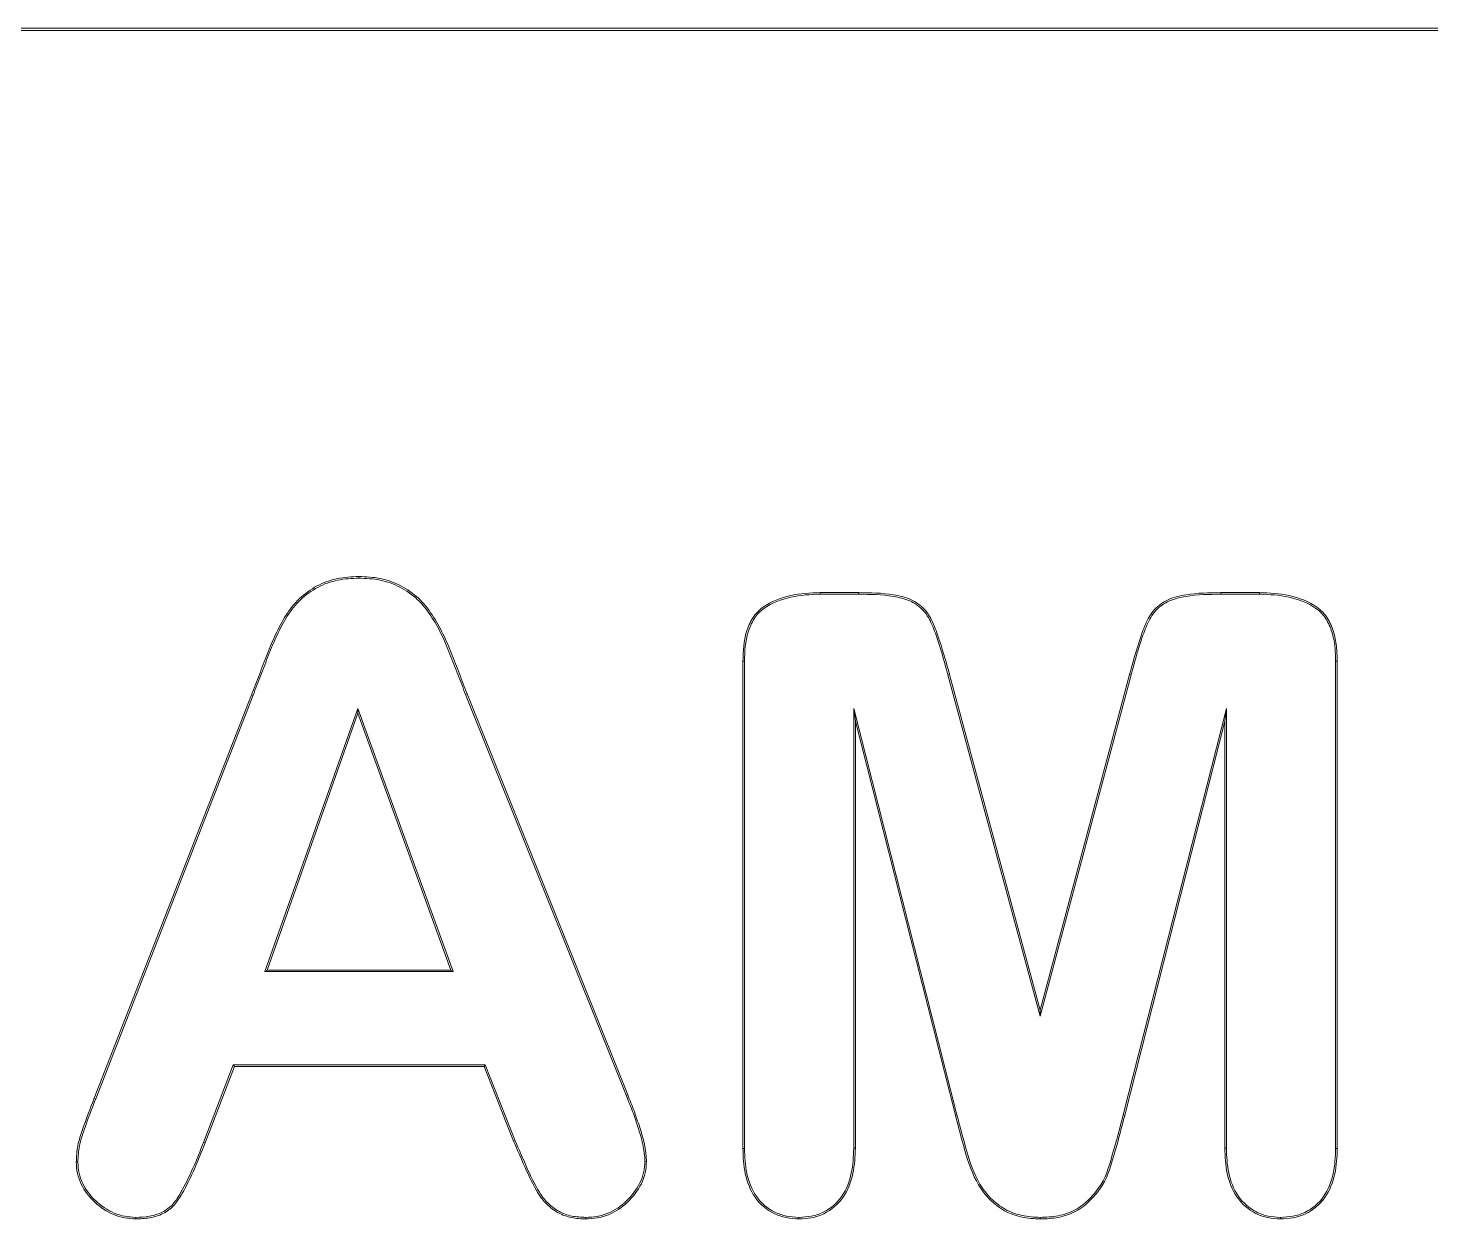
# Model space of a CAD drawing. Header units: millimetres. Extents: x 14 to 415, y 15 to 319.
# Drawn here: x 66.28 to 73.39, y 72.74 to 78.78 of the extents above; entities that cross this region are included whole.
import ezdxf

# ---------------------------------------------------------------- set-up
doc = ezdxf.new("R2010")
doc.units = ezdxf.units.MM
doc.header["$LTSCALE"] = 1.538462
doc.layers.add('Visible (ANSI)', color=7, linetype='Continuous', lineweight=9)
doc.layers.add('Visible Narrow (ANSI)', color=7, linetype='Continuous', lineweight=9)

msp = doc.modelspace()

# ---------------------------------------------------------------- linework, layer by layer
at = {"layer": 'Visible (ANSI)'}
for p, q in [((97.1104, 78.7824), (63.8796, 78.7824)), ((97.1104, 78.7703), (63.8796, 78.7703)), ((67.9575, 75.992), (67.9575, 76.0001)), ((70.297, 75.9186), (70.4924, 75.9186)), ((70.2971, 75.9106), (70.297, 75.9186)), ((70.2971, 75.9106), (70.4923, 75.9106)), ((72.3285, 75.9186), (72.5245, 75.9186)), ((72.3285, 75.9106), (72.5244, 75.9106)), ((72.5244, 75.9106), (72.5245, 75.9186)), ((69.905, 73.0993), (69.905, 75.5711)), ((69.913, 75.571), (69.905, 75.5711)), ((69.913, 73.0994), (69.913, 75.571)), ((72.911, 75.571), (72.919, 75.5711)), ((72.911, 75.571), (72.911, 73.0994)), ((72.919, 75.5711), (72.919, 73.0993)), ((70.9447, 75.501), (71.4121, 73.7695)), ((70.9525, 75.503), (71.412, 73.8006)), ((71.412, 73.8006), (71.8658, 75.503)), ((71.4121, 73.7695), (71.8736, 75.501)), ((66.616, 73.3545), (67.4134, 75.4006)), ((66.6235, 73.3515), (67.4209, 75.3977)), ((68.4986, 75.4015), (68.5061, 75.4044)), ((68.4986, 75.4015), (69.3133, 73.3687)), ((68.5061, 75.4044), (69.3207, 73.3717)), ((67.953, 75.3316), (67.4803, 73.9962)), ((67.9531, 75.3077), (67.4917, 74.0043)), ((68.4349, 73.9962), (67.953, 75.3316)), ((67.953, 75.3316), (67.9531, 75.3077)), ((68.4234, 74.0043), (67.9531, 75.3077)), ((70.4671, 75.3315), (70.4671, 73.1013)), ((70.9902, 73.27), (70.4671, 75.3315)), ((70.4671, 75.3315), (70.4752, 75.2669)), ((72.3569, 75.3315), (71.8338, 73.2699)), ((72.3569, 75.3315), (72.3488, 75.2669)), ((72.3569, 73.1013), (72.3569, 75.3315)), ((70.9824, 73.2679), (70.4752, 75.2669)), ((70.4752, 75.2669), (70.4752, 73.1012)), ((72.3488, 75.2669), (71.8416, 73.2679)), ((72.3488, 73.1012), (72.3488, 75.2669)), ((67.4803, 73.9962), (67.4917, 74.0043)), ((67.4803, 73.9962), (68.4349, 73.9962)), ((67.4917, 74.0043), (68.4234, 74.0043)), ((68.4349, 73.9962), (68.4234, 74.0043)), ((71.4121, 73.7695), (71.412, 73.8006)), ((67.3207, 73.5236), (67.1698, 73.1302)), ((67.3262, 73.5155), (67.1773, 73.1273)), ((68.5988, 73.5236), (67.3207, 73.5236)), ((67.3207, 73.5236), (67.3262, 73.5155)), ((68.5933, 73.5155), (67.3262, 73.5155)), ((68.5988, 73.5236), (68.5933, 73.5155)), ((68.7422, 73.1356), (68.5933, 73.5155)), ((68.7497, 73.1387), (68.5988, 73.5236)), ((70.9902, 73.27), (70.9824, 73.2679)), ((68.7497, 73.1387), (68.7422, 73.1356)), ((69.913, 73.0994), (69.905, 73.0993)), ((70.4671, 73.1013), (70.4752, 73.1012)), ((72.3569, 73.1013), (72.3488, 73.1012)), ((72.911, 73.0994), (72.919, 73.0993)), ((66.5324, 73.03), (66.5243, 73.0299)), ((69.4081, 73.0339), (69.4162, 73.0337)), ((66.826, 72.7497), (66.826, 72.7416)), ((69.1081, 72.7497), (69.1082, 72.7416)), ((70.1888, 72.7497), (70.1888, 72.7416)), ((71.412, 72.7497), (71.412, 72.7416)), ((72.6308, 72.7497), (72.6308, 72.7416))]:
    msp.add_line(p, q, dxfattribs=at)
for points, knots in [([(67.4134, 75.4006), (67.4264, 75.4348), (67.44, 75.4688), (67.4662, 75.5372), (67.479, 75.5714), (67.5057, 75.6396), (67.5196, 75.6735), (67.5513, 75.7395), (67.5677, 75.7724), (67.607, 75.8341), (67.6297, 75.8633), (67.6832, 75.9133), (67.7131, 75.9351), (67.7775, 75.9699), (67.8125, 75.9821), (67.8842, 75.9972), (67.921, 75.9991), (67.9575, 76.0001)], [0.0000000054, 0.0000000054, 0.0000000054, 0.0000000054, 0.0001191019, 0.0001191019, 0.0002382037, 0.0002382037, 0.0003573056, 0.0003573056, 0.0004764074, 0.0004764074, 0.0005955093, 0.0005955093, 0.0007146112, 0.0007146112, 0.000833713, 0.000833713, 0.0009528149, 0.0009528149, 0.0009528149, 0.0009528149]), ([(67.4209, 75.3977), (67.4209, 75.3977), (67.4209, 75.3977), (67.4209, 75.3977), (67.4339, 75.4319), (67.4475, 75.4658), (67.4738, 75.5344), (67.4865, 75.5685), (67.5132, 75.6367), (67.5269, 75.6702), (67.5585, 75.7359), (67.5747, 75.7685), (67.6136, 75.8294), (67.6358, 75.8579), (67.6882, 75.9069), (67.7176, 75.9284), (67.7806, 75.9624), (67.8148, 75.9744), (67.8851, 75.9892), (67.921, 75.991), (67.9575, 75.992)], [0, 0, 0, 0, 0.0000000354, 0.0000000354, 0.0000000354, 0.0001178593, 0.0001178593, 0.0002356833, 0.0002356833, 0.0003535072, 0.0003535072, 0.0004713312, 0.0004713312, 0.0005891551, 0.0005891551, 0.000706979, 0.000706979, 0.000824803, 0.000824803, 0.0009423936, 0.0009423936, 0.0009423936, 0.0009423936]), ([(67.9575, 76.0001), (67.9941, 75.9991), (68.0308, 75.9973), (68.1026, 75.9826), (68.1376, 75.9705), (68.2021, 75.9358), (68.2325, 75.9148), (68.2863, 75.8651), (68.3089, 75.8359), (68.3494, 75.775), (68.3674, 75.7429), (68.3996, 75.6772), (68.4134, 75.6432), (68.4402, 75.5751), (68.4544, 75.5414), (68.4804, 75.4729), (68.4932, 75.4386), (68.5061, 75.4044)], [0, 0, 0, 0, 0.0001176937, 0.0001176937, 0.0002353874, 0.0002353874, 0.000353081, 0.000353081, 0.0004707747, 0.0004707747, 0.0005884684, 0.0005884684, 0.0007061621, 0.0007061621, 0.0008238557, 0.0008238557, 0.0009415494, 0.0009415494, 0.0009415494, 0.0009415494]), ([(67.9575, 75.992), (67.9941, 75.991), (68.0299, 75.9892), (68.1004, 75.9748), (68.1344, 75.9631), (68.1977, 75.929), (68.2277, 75.9084), (68.2802, 75.8598), (68.3024, 75.8311), (68.3425, 75.7708), (68.3603, 75.7391), (68.3922, 75.6739), (68.4059, 75.6403), (68.4327, 75.5721), (68.4469, 75.5384), (68.4728, 75.4701), (68.4857, 75.4358), (68.4986, 75.4016), (68.4986, 75.4015), (68.4986, 75.4015), (68.4986, 75.4015)], [0, 0, 0, 0, 0.0001161939, 0.0001161939, 0.0002326182, 0.0002326182, 0.0003490425, 0.0003490425, 0.0004654668, 0.0004654668, 0.0005818911, 0.0005818911, 0.0006983154, 0.0006983154, 0.0008147397, 0.0008147397, 0.000931164, 0.000931164, 0.000931164, 0.0009312491, 0.0009312491, 0.0009312491, 0.0009312491]), ([(69.905, 75.5711), (69.9064, 75.6214), (69.9088, 75.6729), (69.9316, 75.7453), (69.9418, 75.7687), (69.9685, 75.8117), (69.9865, 75.8302), (70.0483, 75.8743), (70.0969, 75.8921), (70.1956, 75.9147), (70.2465, 75.9173), (70.297, 75.9186)], [0, 0, 0, 0, 0.0001620059, 0.0001620059, 0.0002430088, 0.0002430088, 0.0003240118, 0.0003240118, 0.0004860177, 0.0004860177, 0.0006480235, 0.0006480235, 0.0006480235, 0.0006480235]), ([(69.913, 75.571), (69.9145, 75.6214), (69.9168, 75.6717), (69.9391, 75.7423), (69.9491, 75.7652), (69.9749, 75.8066), (69.9918, 75.8241), (70.0517, 75.8668), (70.0995, 75.8845), (70.1966, 75.9067), (70.2466, 75.9092), (70.2971, 75.9106)], [0, 0, 0, 0, 0.0001583863, 0.0001583863, 0.0002376394, 0.0002376394, 0.0003168925, 0.0003168925, 0.0004753987, 0.0004753987, 0.0006337905, 0.0006337905, 0.0006337905, 0.0006337905]), ([(70.4923, 75.9106), (70.5514, 75.9098), (70.6105, 75.9091), (70.6968, 75.8945), (70.7254, 75.888), (70.7775, 75.8648), (70.8015, 75.8481), (70.8395, 75.8058), (70.8535, 75.7803), (70.8764, 75.7268), (70.8859, 75.6989), (70.9136, 75.6149), (70.9297, 75.5582), (70.9447, 75.501), (70.9447, 75.501), (70.9447, 75.501), (70.9447, 75.501), (70.9447, 75.501), (70.9447, 75.501), (70.9447, 75.501)], [0, 0, 0, 0, 0.0001896166, 0.0001896166, 0.0002844516, 0.0002844516, 0.0003792866, 0.0003792866, 0.0004741216, 0.0004741216, 0.0005689565, 0.0005689565, 0.0007586265, 0.0007586265, 0.0007586265, 0.0007586405, 0.0007586405, 0.0007586405, 0.0007586546, 0.0007586546, 0.0007586546, 0.0007586546]), ([(70.4924, 75.9186), (70.5514, 75.9179), (70.611, 75.9172), (70.6985, 75.9024), (70.7277, 75.8958), (70.7818, 75.8717), (70.8067, 75.8544), (70.8463, 75.8103), (70.8607, 75.7839), (70.884, 75.7295), (70.8935, 75.7015), (70.9213, 75.6172), (70.9375, 75.5603), (70.9525, 75.503)], [0, 0, 0, 0, 0.0001924262, 0.0001924262, 0.0002886393, 0.0002886393, 0.0003848524, 0.0003848524, 0.0004810655, 0.0004810655, 0.0005772786, 0.0005772786, 0.0007697048, 0.0007697048, 0.0007697048, 0.0007697048]), ([(71.8658, 75.503), (71.8809, 75.5604), (71.897, 75.6176), (71.925, 75.7021), (71.9344, 75.7303), (71.958, 75.7848), (71.9731, 75.8109), (72.0129, 75.855), (72.038, 75.8722), (72.0923, 75.8961), (72.1217, 75.9025), (72.2095, 75.9172), (72.2692, 75.9179), (72.3285, 75.9186)], [0, 0, 0, 0, 0.0001932063, 0.0001932063, 0.0002898094, 0.0002898094, 0.0003864126, 0.0003864126, 0.0004830157, 0.0004830157, 0.0005796188, 0.0005796188, 0.0007728251, 0.0007728251, 0.0007728251, 0.0007728251]), ([(71.8736, 75.501), (71.8736, 75.501), (71.8736, 75.501), (71.8736, 75.501), (71.8736, 75.501), (71.8736, 75.501), (71.8736, 75.501), (71.8887, 75.5584), (71.9047, 75.6152), (71.9326, 75.6995), (71.9421, 75.7276), (71.9652, 75.781), (71.9799, 75.8064), (72.0181, 75.8487), (72.0422, 75.8653), (72.0945, 75.8883), (72.1234, 75.8946), (72.21, 75.9091), (72.2693, 75.9098), (72.3285, 75.9106)], [0, 0, 0, 0, 0.0000000141, 0.0000000141, 0.0000000141, 0.0000000282, 0.0000000282, 0.0000000282, 0.0001904265, 0.0001904265, 0.0002856256, 0.0002856256, 0.0003808247, 0.0003808247, 0.0004760239, 0.0004760239, 0.000571223, 0.000571223, 0.0007615669, 0.0007615669, 0.0007615669, 0.0007615669]), ([(72.5244, 75.9106), (72.575, 75.9092), (72.6252, 75.9068), (72.7227, 75.8847), (72.7708, 75.8671), (72.8307, 75.8242), (72.8482, 75.8072), (72.874, 75.7656), (72.8848, 75.7432), (72.8988, 75.6955), (72.9045, 75.671), (72.9096, 75.6216), (72.9102, 75.5962), (72.911, 75.571)], [0, 0, 0, 0, 0.0001602843, 0.0001602843, 0.0003206843, 0.0003206843, 0.0004008843, 0.0004008843, 0.0004810843, 0.0004810843, 0.0005612843, 0.0005612843, 0.0006413547, 0.0006413547, 0.0006413547, 0.0006413547]), ([(72.5245, 75.9186), (72.5751, 75.9173), (72.6262, 75.9148), (72.7252, 75.8924), (72.7742, 75.8746), (72.836, 75.8303), (72.8546, 75.8122), (72.8813, 75.769), (72.8924, 75.746), (72.9067, 75.6972), (72.9124, 75.6724), (72.9177, 75.6219), (72.9183, 75.5964), (72.919, 75.5711)], [0, 0, 0, 0, 0.0001637247, 0.0001637247, 0.0003274494, 0.0003274494, 0.0004093118, 0.0004093118, 0.0004911742, 0.0004911742, 0.0005730365, 0.0005730365, 0.0006548989, 0.0006548989, 0.0006548989, 0.0006548989]), ([(66.5243, 73.0299), (66.5256, 73.0582), (66.5271, 73.0865), (66.5382, 73.142), (66.547, 73.169), (66.5751, 73.249), (66.5949, 73.302), (66.616, 73.3545)], [0, 0, 0, 0, 0.0000916961, 0.0000916961, 0.0001833922, 0.0001833922, 0.0003667843, 0.0003667843, 0.0003667843, 0.0003667843]), ([(66.5324, 73.03), (66.5337, 73.0582), (66.5352, 73.0857), (66.546, 73.1398), (66.5546, 73.1664), (66.5827, 73.2462), (66.6024, 73.2992), (66.6234, 73.3515), (66.6234, 73.3515), (66.6235, 73.3515), (66.6235, 73.3515)], [0, 0, 0, 0, 0.0000905122, 0.0000905122, 0.0001814635, 0.0001814635, 0.000363366, 0.000363366, 0.000363366, 0.0003634116, 0.0003634116, 0.0003634116, 0.0003634116]), ([(69.3133, 73.3687), (69.3241, 73.3414), (69.3352, 73.3141), (69.3561, 73.2594), (69.3647, 73.2315), (69.3924, 73.1478), (69.4067, 73.0918), (69.4081, 73.0339)], [0, 0, 0, 0, 0.0000947864, 0.0000947864, 0.0001895848, 0.0001895848, 0.0003787897, 0.0003787897, 0.0003787897, 0.0003787897]), ([(69.3207, 73.3717), (69.3316, 73.3444), (69.3427, 73.3171), (69.3636, 73.2621), (69.3724, 73.234), (69.4001, 73.1503), (69.4148, 73.0928), (69.4162, 73.0337)], [0, 0, 0, 0, 0.0000955718, 0.0000955718, 0.0001911437, 0.0001911437, 0.0003822874, 0.0003822874, 0.0003822874, 0.0003822874]), ([(71.412, 72.7416), (71.3808, 72.7427), (71.3496, 72.7445), (71.2886, 72.7579), (71.2589, 72.7684), (71.2043, 72.7988), (71.1796, 72.8183), (71.1353, 72.8622), (71.1159, 72.8869), (71.0688, 72.9679), (71.0479, 73.0272), (71.0141, 73.1473), (70.999, 73.2078), (70.9824, 73.2679)], [0, 0, 0, 0, 0.0001006577, 0.0001006577, 0.0002013154, 0.0002013154, 0.0003019731, 0.0003019731, 0.0004026308, 0.0004026308, 0.0006039462, 0.0006039462, 0.0008052617, 0.0008052617, 0.0008052617, 0.0008052617]), ([(71.412, 72.7497), (71.3809, 72.7507), (71.3506, 72.7526), (71.2909, 72.7656), (71.2621, 72.7758), (71.209, 72.8055), (71.1849, 72.8244), (71.1413, 72.8676), (71.1226, 72.8913), (71.0763, 72.9711), (71.0555, 73.0297), (71.0219, 73.1492), (71.0068, 73.2099), (70.9902, 73.27)], [0, 0, 0, 0, 0.0000989188, 0.0000989188, 0.0001981084, 0.0001981084, 0.0002972979, 0.0002972979, 0.0003964874, 0.0003964874, 0.0005948665, 0.0005948665, 0.0007931577, 0.0007931577, 0.0007931577, 0.0007931577]), ([(71.8338, 73.2699), (71.8183, 73.2092), (71.8025, 73.1488), (71.7674, 73.0288), (71.7522, 72.9675), (71.704, 72.8894), (71.6838, 72.8658), (71.6409, 72.8216), (71.617, 72.8023), (71.5634, 72.7735), (71.534, 72.7637), (71.474, 72.7518), (71.4433, 72.7506), (71.412, 72.7497)], [0.0000000043, 0.0000000043, 0.0000000043, 0.0000000043, 0.0002008117, 0.0002008117, 0.0004016233, 0.0004016233, 0.0005020292, 0.0005020292, 0.000602435, 0.000602435, 0.0007028408, 0.0007028408, 0.0008029738, 0.0008029738, 0.0008029738, 0.0008029738]), ([(71.8416, 73.2679), (71.8262, 73.2073), (71.8103, 73.1467), (71.7752, 73.0265), (71.7599, 72.9645), (71.7104, 72.8845), (71.6899, 72.8606), (71.6463, 72.8156), (71.6216, 72.7956), (71.5664, 72.766), (71.5363, 72.7559), (71.4748, 72.7437), (71.4433, 72.7426), (71.412, 72.7416)], [0, 0, 0, 0, 0.0002036195, 0.0002036195, 0.0004072389, 0.0004072389, 0.0005090487, 0.0005090487, 0.0006108584, 0.0006108584, 0.0007126681, 0.0007126681, 0.0008144779, 0.0008144779, 0.0008144779, 0.0008144779]), ([(69.1082, 72.7416), (69.084, 72.7427), (69.0598, 72.7438), (69.0124, 72.7533), (68.9893, 72.7616), (68.947, 72.785), (68.9275, 72.7998), (68.893, 72.8337), (68.8787, 72.8534), (68.8403, 72.9148), (68.82, 72.9588), (68.7809, 73.0471), (68.7618, 73.0914), (68.7422, 73.1356)], [0, 0, 0, 0, 0.0000776458, 0.0000776458, 0.0001552916, 0.0001552916, 0.0002329374, 0.0002329374, 0.0003105833, 0.0003105833, 0.0004658749, 0.0004658749, 0.0006211665, 0.0006211665, 0.0006211665, 0.0006211665]), ([(69.1081, 72.7497), (69.0841, 72.7508), (69.0605, 72.7518), (69.0148, 72.761), (68.9925, 72.7691), (68.9516, 72.7917), (68.9326, 72.8061), (68.8992, 72.839), (68.8853, 72.8579), (68.8475, 72.9184), (68.8273, 72.9622), (68.7884, 73.0502), (68.7692, 73.0946), (68.7497, 73.1387)], [0, 0, 0, 0, 0.0000759397, 0.0000759397, 0.0001522847, 0.0001522847, 0.0002286296, 0.0002286296, 0.0003049746, 0.0003049746, 0.0004576645, 0.0004576645, 0.0006101705, 0.0006101705, 0.0006101705, 0.0006101705]), ([(67.1698, 73.1302), (67.1355, 73.0426), (67.1003, 72.9547), (67.0418, 72.8534), (67.0294, 72.8338), (66.9989, 72.7998), (66.9809, 72.7861), (66.94, 72.7661), (66.9178, 72.7594), (66.8727, 72.7516), (66.8496, 72.7506), (66.826, 72.7497)], [0, 0, 0, 0, 0.0003024595, 0.0003024595, 0.0003780818, 0.0003780818, 0.0004537041, 0.0004537041, 0.0005293264, 0.0005293264, 0.0006045359, 0.0006045359, 0.0006045359, 0.0006045359]), ([(67.1773, 73.1273), (67.1429, 73.0395), (67.1077, 72.9514), (67.0487, 72.8491), (67.0359, 72.8291), (67.0043, 72.7938), (66.9853, 72.7792), (66.9427, 72.7584), (66.9198, 72.7515), (66.8733, 72.7435), (66.8496, 72.7426), (66.826, 72.7416)], [0, 0, 0, 0, 0.0003074862, 0.0003074862, 0.0003843577, 0.0003843577, 0.0004612292, 0.0004612292, 0.0005381008, 0.0005381008, 0.0006149723, 0.0006149723, 0.0006149723, 0.0006149723]), ([(70.1888, 72.7416), (70.1673, 72.7428), (70.1457, 72.7439), (70.1036, 72.7525), (70.083, 72.7596), (70.0249, 72.788), (69.9911, 72.817), (69.942, 72.8878), (69.9262, 72.9288), (69.9082, 73.0131), (69.9064, 73.0564), (69.905, 73.0993)], [0, 0, 0, 0, 0.0000690452, 0.0000690452, 0.0001380905, 0.0001380905, 0.0002761809, 0.0002761809, 0.0004142714, 0.0004142714, 0.0005523618, 0.0005523618, 0.0005523618, 0.0005523618]), ([(70.1888, 72.7497), (70.1674, 72.7508), (70.1465, 72.752), (70.1059, 72.7602), (70.0859, 72.7671), (70.0296, 72.7947), (69.997, 72.8226), (69.9494, 72.8913), (69.9339, 72.9313), (69.9162, 73.0139), (69.9144, 73.0565), (69.913, 73.0994)], [0, 0, 0, 0, 0.0000669143, 0.0000669143, 0.0001342671, 0.0001342671, 0.0002689726, 0.0002689726, 0.000403678, 0.000403678, 0.0005382467, 0.0005382467, 0.0005382467, 0.0005382467]), ([(70.4671, 73.1013), (70.4658, 73.0579), (70.4638, 73.0153), (70.4455, 72.932), (70.431, 72.8913), (70.3824, 72.8224), (70.3495, 72.7939), (70.2929, 72.7663), (70.2727, 72.7597), (70.2315, 72.752), (70.2104, 72.7508), (70.1888, 72.7497)], [0, 0, 0, 0, 0.0001369737, 0.0001369737, 0.0002740748, 0.0002740748, 0.000411176, 0.000411176, 0.0004797265, 0.0004797265, 0.0005478338, 0.0005478338, 0.0005478338, 0.0005478338]), ([(70.4752, 73.1012), (70.4739, 73.0578), (70.4719, 73.0143), (70.4532, 72.9295), (70.4384, 72.8877), (70.3882, 72.8167), (70.3544, 72.7873), (70.2958, 72.7587), (70.2749, 72.7519), (70.2322, 72.7439), (70.2105, 72.7428), (70.1888, 72.7416)], [0, 0, 0, 0, 0.0001402475, 0.0001402475, 0.0002804951, 0.0002804951, 0.0004207426, 0.0004207426, 0.0004908664, 0.0004908664, 0.0005609902, 0.0005609902, 0.0005609902, 0.0005609902]), ([(72.6308, 72.7416), (72.6092, 72.7428), (72.5877, 72.744), (72.5456, 72.7526), (72.5251, 72.7599), (72.4676, 72.7894), (72.4344, 72.8189), (72.3855, 72.8898), (72.3703, 72.931), (72.352, 73.0151), (72.3501, 73.0583), (72.3488, 73.1012)], [0, 0, 0, 0, 0.0000689897, 0.0000689897, 0.0001379793, 0.0001379793, 0.0002759587, 0.0002759587, 0.000413938, 0.000413938, 0.0005519173, 0.0005519173, 0.0005519173, 0.0005519173]), ([(72.6308, 72.7497), (72.6094, 72.7509), (72.5885, 72.7521), (72.5479, 72.7604), (72.5281, 72.7674), (72.4726, 72.7959), (72.4403, 72.8245), (72.3928, 72.8933), (72.378, 72.9335), (72.3601, 73.016), (72.3582, 73.0584), (72.3569, 73.1013)], [0, 0, 0, 0, 0.0000668318, 0.0000668318, 0.0001341055, 0.0001341055, 0.0002686529, 0.0002686529, 0.0004032003, 0.0004032003, 0.0005376178, 0.0005376178, 0.0005376178, 0.0005376178]), ([(72.911, 73.0994), (72.9096, 73.056), (72.9076, 73.0133), (72.8892, 72.9301), (72.8743, 72.8894), (72.8254, 72.8209), (72.7919, 72.793), (72.735, 72.7659), (72.7147, 72.7595), (72.6735, 72.7519), (72.6523, 72.7508), (72.6308, 72.7497)], [0, 0, 0, 0, 0.0001371447, 0.0001371447, 0.0002744218, 0.0002744218, 0.000411699, 0.000411699, 0.0004803375, 0.0004803375, 0.0005485286, 0.0005485286, 0.0005485286, 0.0005485286]), ([(72.919, 73.0993), (72.9177, 73.0559), (72.9157, 73.0124), (72.8969, 72.9276), (72.8816, 72.8859), (72.8311, 72.8151), (72.7967, 72.7863), (72.7378, 72.7583), (72.7169, 72.7517), (72.6742, 72.7439), (72.6525, 72.7427), (72.6308, 72.7416)], [0, 0, 0, 0, 0.0001404333, 0.0001404333, 0.0002808665, 0.0002808665, 0.0004212998, 0.0004212998, 0.0004915164, 0.0004915164, 0.0005617331, 0.0005617331, 0.0005617331, 0.0005617331]), ([(66.826, 72.7416), (66.8068, 72.7427), (66.7876, 72.7438), (66.7499, 72.7507), (66.7315, 72.7565), (66.6784, 72.779), (66.6461, 72.8006), (66.59, 72.8531), (66.5663, 72.8839), (66.5413, 72.9359), (66.5345, 72.9541), (66.5265, 72.9915), (66.5254, 73.0107), (66.5243, 73.0299)], [0, 0, 0, 0, 0.000061803, 0.000061803, 0.000123606, 0.000123606, 0.0002472119, 0.0002472119, 0.0003708179, 0.0003708179, 0.0004326209, 0.0004326209, 0.0004944239, 0.0004944239, 0.0004944239, 0.0004944239]), ([(66.826, 72.7497), (66.807, 72.7508), (66.7883, 72.7519), (66.752, 72.7585), (66.7342, 72.7641), (66.6825, 72.786), (66.651, 72.8071), (66.5961, 72.8584), (66.5731, 72.8884), (66.5488, 72.9389), (66.5423, 72.9565), (66.5346, 72.9923), (66.5335, 73.0109), (66.5324, 73.03)], [0, 0, 0, 0, 0.0000597735, 0.0000597735, 0.0001199516, 0.0001199516, 0.0002403079, 0.0002403079, 0.0003606642, 0.0003606642, 0.0004208423, 0.0004208423, 0.0004805914, 0.0004805914, 0.0004805914, 0.0004805914]), ([(69.4081, 73.0339), (69.4069, 73.0145), (69.4056, 72.9956), (69.3977, 72.9589), (69.3912, 72.941), (69.3659, 72.8902), (69.342, 72.8593), (69.287, 72.8062), (69.255, 72.7847), (69.2021, 72.7633), (69.1838, 72.7579), (69.1467, 72.7517), (69.1276, 72.7507), (69.1081, 72.7497)], [0, 0, 0, 0, 0.0000606009, 0.0000606009, 0.0001215784, 0.0001215784, 0.0002435333, 0.0002435333, 0.0003654882, 0.0003654882, 0.0004264657, 0.0004264657, 0.0004870421, 0.0004870421, 0.0004870421, 0.0004870421]), ([(69.4162, 73.0337), (69.4149, 73.0142), (69.4136, 72.9947), (69.4054, 72.9565), (69.3987, 72.9379), (69.3725, 72.8855), (69.3482, 72.8542), (69.292, 72.7998), (69.259, 72.7777), (69.2046, 72.7556), (69.1857, 72.7501), (69.1473, 72.7437), (69.1277, 72.7426), (69.1082, 72.7416)], [0, 0, 0, 0, 0.000062646, 0.000062646, 0.0001252919, 0.0001252919, 0.0002505839, 0.0002505839, 0.0003758758, 0.0003758758, 0.0004385218, 0.0004385218, 0.0005011677, 0.0005011677, 0.0005011677, 0.0005011677])]:
    msp.add_open_spline(points, degree=3, knots=knots, dxfattribs=at)
at = {"layer": 'Visible Narrow (ANSI)'}
for p, q in [((70.4923, 75.9106), (70.4924, 75.9186)), ((72.3285, 75.9106), (72.3285, 75.9186)), ((70.9447, 75.501), (70.9525, 75.503)), ((71.8736, 75.501), (71.8658, 75.503)), ((67.4209, 75.3977), (67.4134, 75.4006)), ((66.6235, 73.3515), (66.616, 73.3545)), ((69.3133, 73.3687), (69.3207, 73.3717)), ((71.8338, 73.2699), (71.8416, 73.2679)), ((67.1698, 73.1302), (67.1773, 73.1273))]:
    msp.add_line(p, q, dxfattribs=at)

doc.saveas('drawing.dxf')
